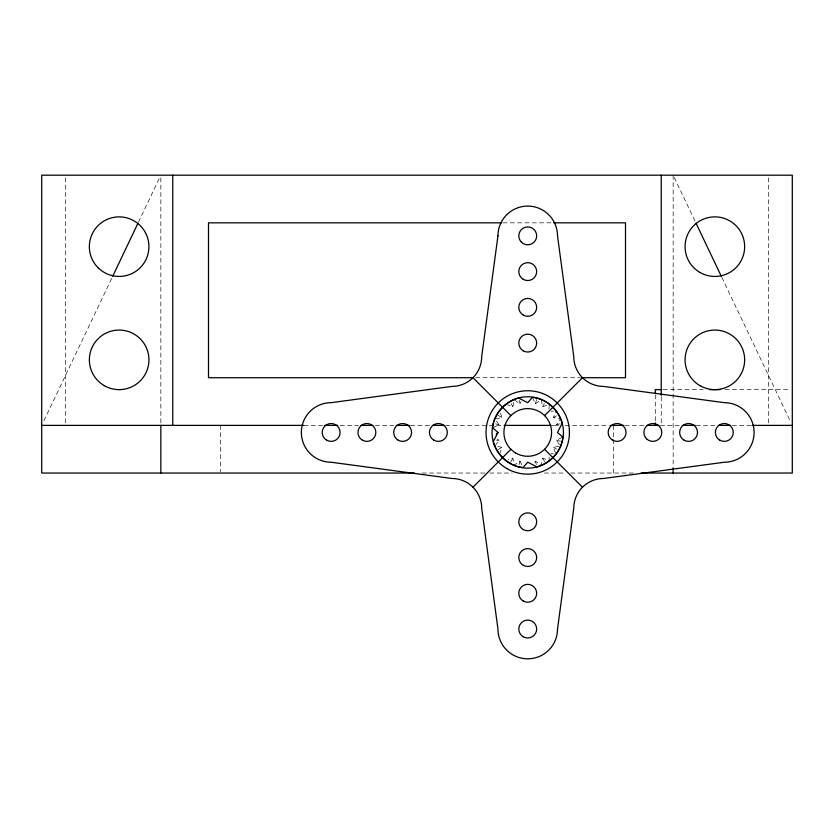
<?xml version="1.0" encoding="UTF-8"?>
<svg xmlns="http://www.w3.org/2000/svg" width="834" height="834" viewBox="0 0 834 834"><rect width="100%" height="100%" fill="white"/><g stroke="black" fill="none" stroke-linecap="round" stroke-linejoin="round"><path stroke-width="0.63" stroke-dasharray="4.17 3.13" d="M548.939 409.077L549.283 404.375M506.196 404.375L512.868 406.7L514.192 399.757L520.041 403.729L521.062 401.613M549.022 457.001L549.283 460.524L542.6 458.2L541.276 465.143L535.428 461.171L534.406 463.287M519.113 464.621L520.041 461.171L514.192 465.143L512.868 458.2L508.417 459.753M532.353 397.37L535.428 403.729L536.669 399.121M499.66 453.988L501.985 447.316L495.042 445.992L499.013 440.143L496.897 439.122M558.582 425.778L556.455 424.756L560.427 418.908L553.484 417.584L555.809 410.912M43.941 420.68L112.183 277.378M138.465 222.167L159.721 177.527M510.491 462.328L512.868 458.2M535.428 403.729L541.276 399.757L542.6 406.7L544.394 403.604M497.856 449.703L501.985 447.316M553.484 417.584L556.58 415.791M492.654 427.832L499.013 424.756L495.042 418.908L501.985 417.584L500.442 413.132M555.423 452.883L553.484 447.316L560.427 445.992L556.455 440.143L562.825 437.068M542.6 406.7L547.052 405.147M496.71 440.759L499.013 440.143M556.455 424.756L559.906 423.828M551.107 411.256L553.463 411.079M503.006 222.834L552.525 222.834M475.641 377.719L579.891 377.719M663.04 389.634L703.114 389.634M725.09 389.634L789.715 389.634M303.878 425.382L323.383 425.382M340.189 425.382L358.484 425.382M375.342 425.382L393.596 425.382M410.495 425.382L430.021 425.382M445.606 425.382L502.923 425.382M552.233 425.382L558.905 425.382M565.233 425.382L609.446 425.382M625.041 425.382L644.546 425.382M660.455 425.382L681.138 425.382M696.129 425.382L716.792 425.382M732.294 425.382L752.226 425.382M422.202 473.034L484.762 473.034M489.819 473.034L512.128 473.034M544.425 473.034L565.556 473.034M570.769 473.034L634.153 473.034M551.107 453.644L553.463 453.821M495.563 423.828L499.013 424.756M556.455 440.143L561.063 441.384M497.856 415.196L501.985 417.584M553.484 447.316L556.58 449.109M511.086 403.604L512.868 406.7M542.6 458.2L544.988 462.328M520.041 461.171L523.116 467.53M674.279 177.527L695.535 222.167M721.817 277.378L790.059 420.68M519.113 400.278L520.041 403.729M535.428 461.171L536.356 464.621M768.468 177.788L768.468 425.382M673.153 175.182L673.153 466.592M661.247 396.713L661.247 425.382M655.284 394.743L655.284 422.828M613.584 425.382L613.584 438.257M613.584 439.549L613.584 473.034M220.416 425.382L220.416 471.752M160.847 177.788L160.847 424.079M65.532 177.788L65.532 424.079"/><path stroke-width="1.25" d="M112.736 276.2L137.912 223.335M498.002 432.45L493.259 441.686C497.106 455.083 509.001 466.279 523.116 467.53L527.734 462.182L536.971 466.925C550.377 463.078 561.563 451.184 562.825 437.068L557.466 432.45L562.21 423.213C558.363 409.817 546.468 398.621 532.353 397.37L527.734 402.718L518.498 397.974C505.102 401.821 493.905 413.716 492.654 427.832L498.002 432.45L496.22 433.993M472.972 487.212L510.888 449.297M544.581 415.603L582.497 377.687M501.703 222.834L208.5 222.834L208.5 377.719L473.034 377.719M553.828 222.834L625.5 222.834L625.5 377.719L581.194 377.719M661.748 389.634L655.284 389.634L655.284 393.46M709.578 389.634L719.919 389.634M41.7 425.382L303.732 425.382M324.676 425.382L337.687 425.382M361.018 425.382L372.788 425.382M396.192 425.382L409.202 425.382M432.606 425.382L444.303 425.382M504.122 425.382L551.097 425.382M610.738 425.382L623.749 425.382M647.153 425.382L658.85 425.382M682.222 425.382L695.17 425.382M718.481 425.382L730.136 425.382M752.153 425.382L792.3 425.382M414.404 473.034L41.7 473.034L41.7 175.182L792.3 175.182L792.3 473.034L641.138 473.034M472.972 377.687L510.888 415.603M544.581 449.297L582.497 487.212M696.088 223.335L721.264 276.2M673.153 467.884L673.153 473.034M661.247 175.182L661.247 395.41M655.284 422.828L655.284 425.382M172.753 175.182L172.753 425.382M160.847 425.382L160.847 473.034M497.95 235.866L481.698 356.629A29.784 29.784 0 0 1 451.913 386.413L331.15 402.666A29.784 29.784 0 0 0 301.366 432.45A29.784 29.784 0 0 0 331.15 462.234L451.913 478.487A29.784 29.784 0 0 1 481.698 508.271L497.95 629.034A29.784 29.784 0 0 0 527.734 658.818A29.784 29.784 0 0 0 557.519 629.034L573.771 508.271A29.784 29.784 0 0 1 603.555 478.487L724.319 462.234A29.784 29.784 0 0 0 754.103 432.45A29.784 29.784 0 0 0 724.319 402.666L603.555 386.413A29.784 29.784 0 0 1 573.771 356.629L557.519 235.866A29.784 29.784 0 0 0 527.734 206.081A29.784 29.784 0 0 0 497.95 235.866M684.109 440.185A8.934 8.934 0 0 0 697.516 432.45A8.934 8.934 0 0 0 684.109 424.714A8.934 8.934 0 0 0 684.109 440.185M509.887 463.36A35.695 35.695 0 0 0 563.43 432.45A35.695 35.695 0 0 0 509.887 401.54A35.695 35.695 0 0 0 509.887 463.36M506.884 468.562A41.7 41.7 0 0 0 569.434 432.45A41.7 41.7 0 0 0 506.884 396.338A41.7 41.7 0 0 0 506.884 468.562M646.517 438.767A8.934 8.934 0 0 0 661.466 434.764A8.934 8.934 0 0 0 650.52 423.818A8.934 8.934 0 0 0 646.517 438.767M612.625 440.185A8.934 8.934 0 0 0 626.032 432.45A8.934 8.934 0 0 0 612.625 424.714A8.934 8.934 0 0 0 612.625 440.185M719.857 440.185A8.934 8.934 0 0 0 733.253 432.45A8.934 8.934 0 0 0 719.857 424.714A8.934 8.934 0 0 0 719.857 440.185M515.819 453.081A23.832 23.832 0 0 0 551.566 432.45A23.832 23.832 0 0 0 515.819 411.819A23.832 23.832 0 0 0 515.819 453.081M362.425 440.185A8.934 8.934 0 0 0 375.832 432.45A8.934 8.934 0 0 0 362.425 424.714A8.934 8.934 0 0 0 362.425 440.185M398.172 440.185A8.934 8.934 0 0 0 411.569 432.45A8.934 8.934 0 0 0 398.172 424.714A8.934 8.934 0 0 0 398.172 440.185M433.909 440.185A8.934 8.934 0 0 0 447.316 432.45A8.934 8.934 0 0 0 433.909 424.714A8.934 8.934 0 0 0 433.909 440.185M326.678 440.185A8.934 8.934 0 0 0 340.084 432.45A8.934 8.934 0 0 0 326.678 424.714A8.934 8.934 0 0 0 326.678 440.185M523.272 279.348A8.934 8.934 0 0 0 536.669 271.603A8.934 8.934 0 0 0 523.272 263.867A8.934 8.934 0 0 0 523.272 279.348M523.272 315.085A8.934 8.934 0 0 0 536.669 307.35A8.934 8.934 0 0 0 523.272 299.614A8.934 8.934 0 0 0 523.272 315.085M523.272 350.833A8.934 8.934 0 0 0 536.669 343.097A8.934 8.934 0 0 0 523.272 335.351A8.934 8.934 0 0 0 523.272 350.833M521.417 242.183A8.934 8.934 0 0 0 536.366 238.18A8.934 8.934 0 0 0 525.42 227.234A8.934 8.934 0 0 0 521.417 242.183M523.272 601.033A8.934 8.934 0 0 0 536.669 593.297A8.934 8.934 0 0 0 523.272 585.551A8.934 8.934 0 0 0 523.272 601.033M523.272 565.285A8.934 8.934 0 0 0 536.669 557.55A8.934 8.934 0 0 0 523.272 549.814A8.934 8.934 0 0 0 523.272 565.285M523.272 529.548A8.934 8.934 0 0 0 536.669 521.803A8.934 8.934 0 0 0 523.272 514.067A8.934 8.934 0 0 0 523.272 529.548M523.272 636.769A8.934 8.934 0 0 0 536.669 629.034A8.934 8.934 0 0 0 523.272 621.299A8.934 8.934 0 0 0 523.272 636.769M699.966 385.642A29.784 29.784 0 0 0 744.647 359.85A29.784 29.784 0 0 0 699.966 334.059A29.784 29.784 0 0 0 699.966 385.642M699.966 272.457A29.784 29.784 0 0 0 744.647 246.666A29.784 29.784 0 0 0 699.966 220.864A29.784 29.784 0 0 0 699.966 272.457M104.25 385.642A29.784 29.784 0 0 0 148.932 359.85A29.784 29.784 0 0 0 104.25 334.059A29.784 29.784 0 0 0 104.25 385.642M98.078 267.724A29.784 29.784 0 0 0 147.91 254.37A29.784 29.784 0 0 0 111.433 217.893A29.784 29.784 0 0 0 98.078 267.724"/></g></svg>
